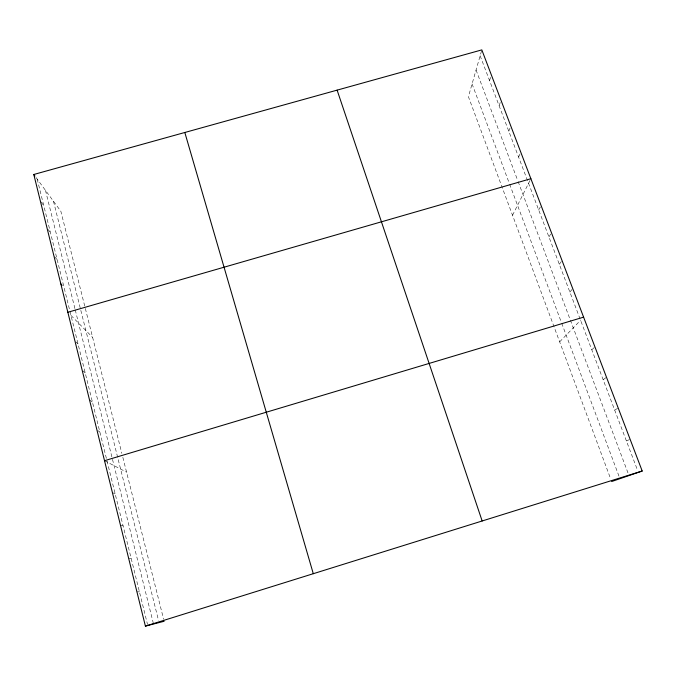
<?xml version="1.0" encoding="UTF-8"?>
<svg xmlns="http://www.w3.org/2000/svg" width="676" height="676" viewBox="0 0 676 676"><rect width="100%" height="100%" fill="white"/><g stroke="black" fill="none" stroke-linecap="round" stroke-linejoin="round"><path stroke-width="0.51" stroke-dasharray="3.38 2.54" d="M481.54 50.869L468.409 96.71L610.58 478.659M489.559 80.562L491.359 74.926M499.108 105.718L501.026 100.327M508.791 131.22L510.836 126.082M518.61 157.077L520.427 153.021M512.543 215.272L530.88 178.709M538.679 209.915L541.121 205.597M548.92 236.904L550.991 233.676M559.322 264.291L562.043 260.547M569.876 292.074L572.741 288.644M559.66 341.853L580.583 320.263M591.779 349.754L594.956 346.965M603.144 379.692L606.49 377.259M614.695 410.095L618.21 408.017M626.424 440.98L630.108 439.273M136.958 591.939L139.425 591.77M128.651 558.325L131.203 558.579M120.48 525.26L123.116 525.928M112.436 492.719L115.148 493.784M104.526 460.694L126.573 472.169M97.682 430.553L99.828 431.913M89.519 399.972L92.451 402.144M82.937 370.921L85.184 372.806M75.729 341.777L78.027 343.907M70.972 315.43L92.612 337.349M54.579 256.703L57.173 259.719M47.785 229.206L50.421 232.468M40.974 201.972L43.763 205.597M36.073 177.568L60.865 211.318L121.841 453.368M480.137 55.762L637.586 470.395M476.056 70.025L517.791 180.695M518.154 181.675L628.984 475.566M472.068 83.925L509.281 183.264M509.636 184.218L561.35 322.291M561.722 323.28L619.191 476.715M122.838 457.331L163.617 619.224M53.488 201.279L158.556 620.543M45.461 190.353L75.011 308.94M75.264 309.946L153.52 624.016M37.205 179.115L69.729 310.419M69.974 311.425L147.529 624.48"/><path stroke-width="1.01" d="M611.653 481.532L642.2 471.02L481.819 49.889L33.8 174.484L145.399 626.111L164.133 621.278M145.399 626.111L642.2 471.02M104.526 460.694L583.599 317.145M67.845 312.27L530.88 178.709M60.84 283.895L62.107 285.289M33.8 174.484L34.932 176.03M337.113 90.128L482.157 520.985M184.818 132.479L313.292 573.704"/></g></svg>
